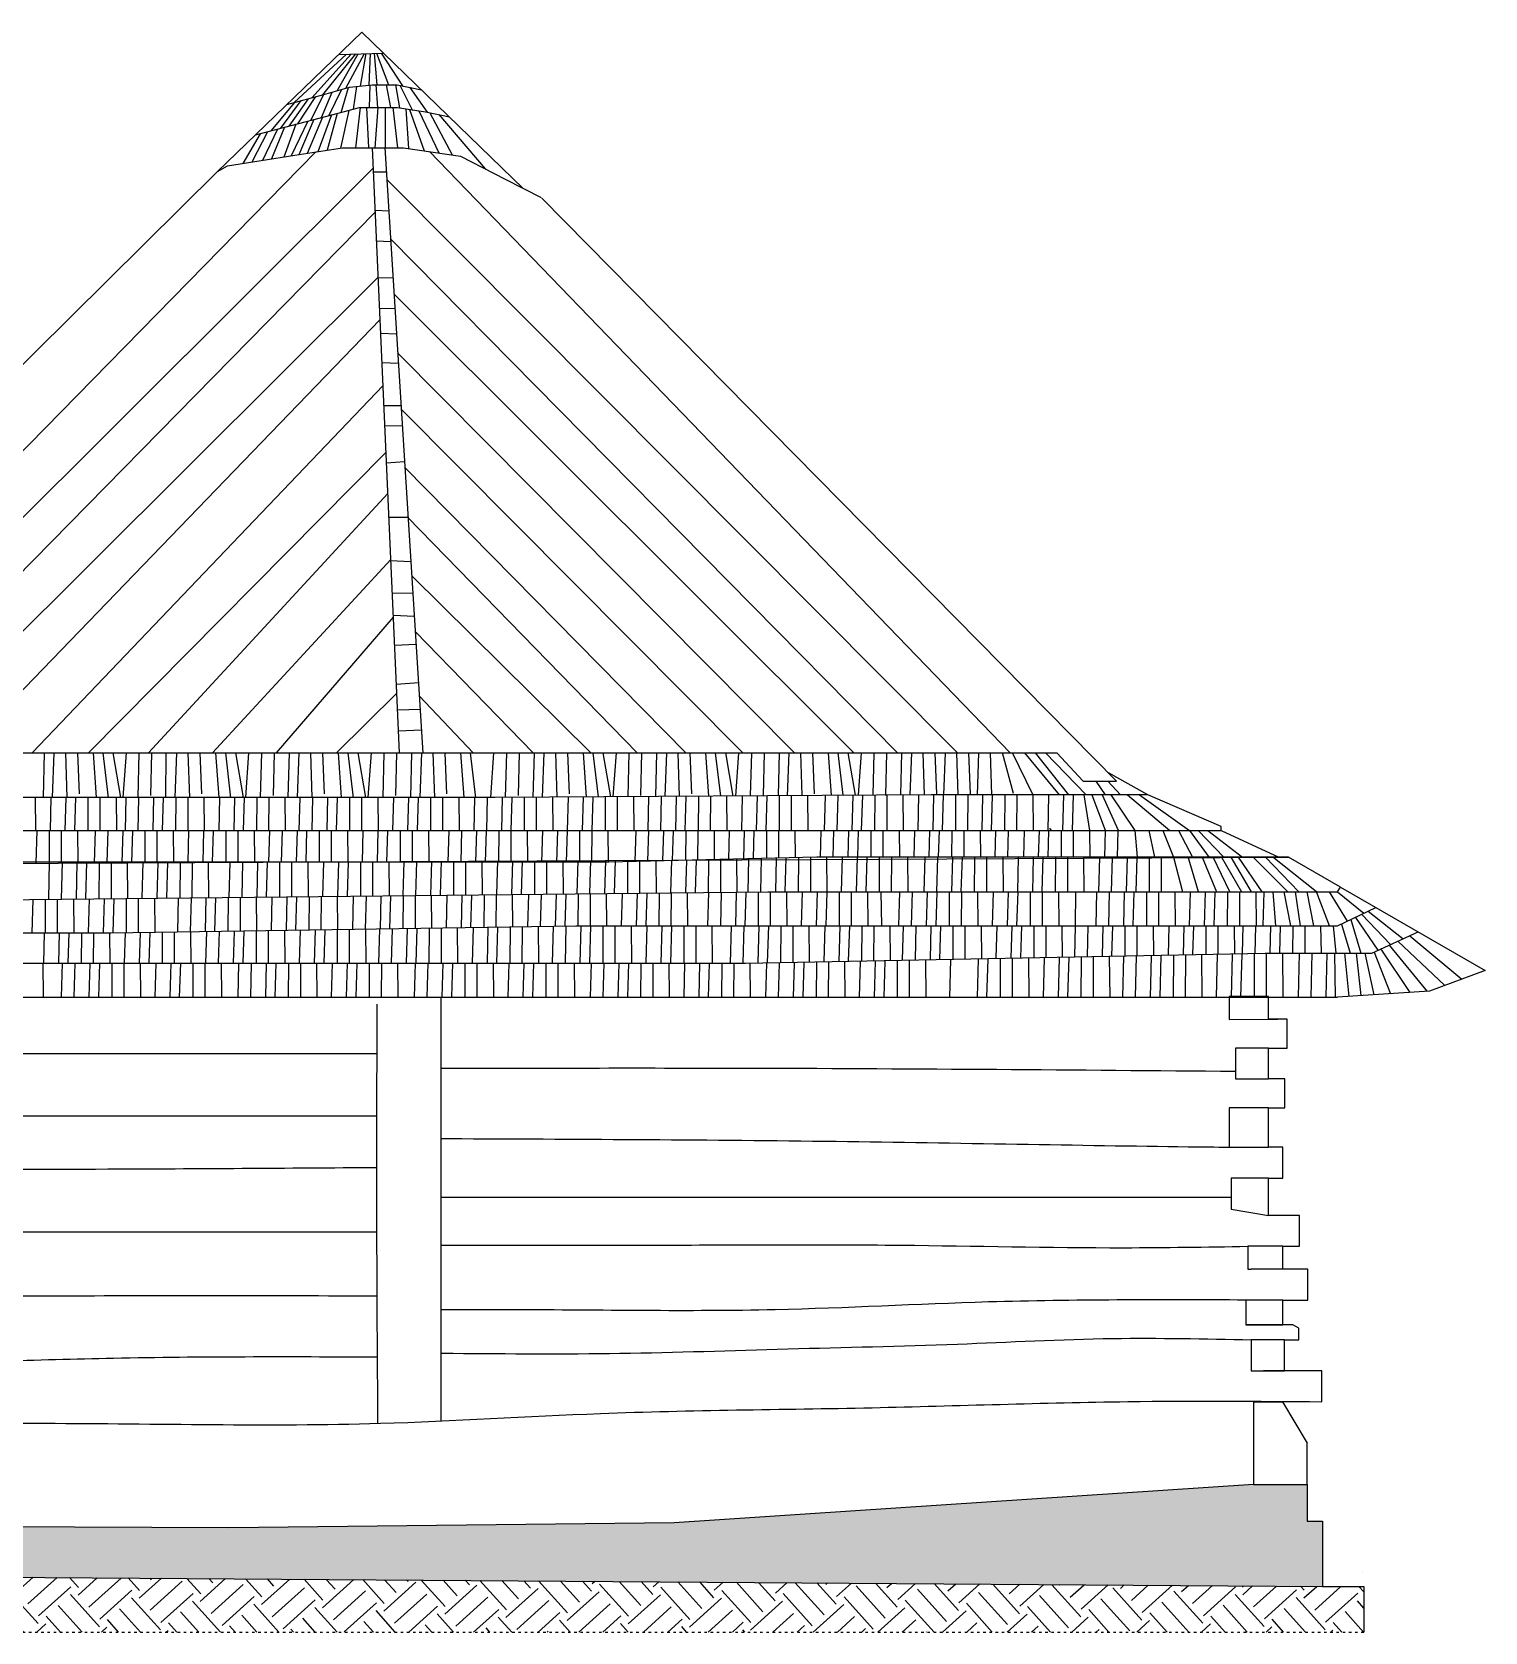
# Model space of a CAD drawing. Header units: millimetres. Extents: x -324080 to 120693, y -32448 to 53734.
# Drawn here: x 98089 to 105123, y 26236 to 33981 of the extents above; entities that cross this region are included whole.
import ezdxf

# ---------------------------------------------------------------- set-up
doc = ezdxf.new("R2010")
doc.units = ezdxf.units.MM
doc.linetypes.add('ACAD_ISO03W100', pattern=[30, 12, -18])

msp = doc.modelspace()

# ---------------------------------------------------------------- hatches: boundary and pattern name
at = {"transparency": 33554687}
h = msp.add_hatch(dxfattribs=at)
h.set_pattern_fill('GRAVEL', color=256, scale=15, angle=88)
h.paths.add_polyline_path([(104337.13, 26772.4), (104263.16, 26772.4), (104263.16, 26950.9), (104003.16, 26950.9), (101198.68, 26765.14), (99041.81, 26741.18), (97237.27, 26747.57), (95663.85, 26726.41), (95662.06, 26626.46), (95338.16, 26632.28), (95004.42, 26636.14), (95004.42, 26522.82), (104337.13, 26456.99)])
h = msp.add_hatch(dxfattribs=at)
h.set_pattern_fill('EARTH', color=256, scale=33, angle=42)
h.paths.add_polyline_path([(95004.42, 26522.82), (95004.42, 26636.14), (94804.42, 26636.14), (94804.42, 26236.14), (104537.13, 26236.14), (104537.13, 26456.99), (104337.13, 26456.99)])

# ---------------------------------------------------------------- linework, layer by layer
for p, q in [((99685.8, 33981.27), (98987.47, 33305.32)), ((100467.18, 33224.35), (99685.8, 33981.27)), ((99611.41, 33873.51), (99358.76, 33639.66)), ((99444.16, 33663.23), (99635.1, 33874.26)), ((99654.71, 33874.87), (99496.16, 33677.58)), ((99566.15, 33696.9), (99668.61, 33875.31)), ((99573.23, 33872.31), (99791.2, 33879.17)), ((99696.61, 33876.19), (99606.69, 33708.08)), ((99704.78, 33876.45), (99677.96, 33719.26)), ((99726.14, 33877.12), (99720.73, 33723.94)), ((99745.33, 33877.73), (99758.2, 33725.63)), ((99756.61, 33878.08), (99815.8, 33725.63)), ((99779.45, 33878.8), (99882.25, 33720.41)), ((99502.23, 33679.26), (99626.93, 33713.67)), ((99587.4, 33702.76), (99526.53, 33576.53)), ((99585.25, 33591.99), (99621.23, 33712.1)), ((99626.93, 33713.67), (99736.17, 33725.63)), ((99659.95, 33717.29), (99644.78, 33607.66)), ((99722.85, 33615.74), (99725.96, 33724.51)), ((99736.17, 33725.63), (99857, 33725.63)), ((99754.58, 33725.63), (99761.13, 33615.74)), ((99826.44, 33615.74), (99804.72, 33725.63)), ((99849.69, 33725.63), (99868.91, 33614.09)), ((99857, 33725.63), (99974.86, 33701.26)), ((99932.54, 33599.21), (99871.16, 33722.7)), ((99918.04, 33713.21), (100002.34, 33593.45)), ((99247.96, 33503.2), (99362.28, 33640.63)), ((99293.23, 33515.12), (99392.99, 33649.11)), ((99322.55, 33629.67), (99502.23, 33679.26)), ((99426.27, 33658.29), (99332.56, 33525.47)), ((99376.07, 33536.92), (99463.97, 33668.7)), ((99439.98, 33553.75), (99502.86, 33679.43)), ((99490.09, 33566.94), (99542.04, 33690.24)), ((99516.73, 33573.95), (99675.46, 33615.74)), ((99678.02, 33615.74), (99655.56, 33420.69)), ((99675.46, 33615.74), (99857.97, 33615.74)), ((99709.09, 33615.74), (99718.39, 33420.69)), ((99763.19, 33615.74), (99749.42, 33420.69)), ((99798.29, 33615.74), (99799.03, 33420.69)), ((99836.56, 33615.74), (99858.95, 33420.69)), ((99857.97, 33615.74), (99994.27, 33595.21)), ((99170.96, 33482.93), (99516.73, 33573.95)), ((99424.59, 33549.7), (99344.46, 33381.7)), ((99454.44, 33557.56), (99380.44, 33387.36)), ((99494.97, 33568.22), (99420.82, 33393.72)), ((99540.03, 33580.09), (99473.3, 33401.98)), ((99566.53, 33587.06), (99519.07, 33409.18)), ((99622.85, 33601.89), (99583.09, 33419.26)), ((99898.94, 33609.56), (99911.33, 33417.21)), ((99916.72, 33606.89), (99987.97, 33406.2)), ((99962.63, 33599.97), (100058.25, 33396.11)), ((99994.27, 33595.21), (100110.49, 33569.88)), ((100015.53, 33590.57), (100123.45, 33386.75)), ((100058.43, 33581.22), (100282.61, 33319.56)), ((99194.01, 33489), (99109.68, 33344.75)), ((99228.89, 33498.18), (99153.45, 33351.64)), ((99277.15, 33510.88), (99205.03, 33359.75)), ((99311.22, 33519.85), (99249.49, 33366.75)), ((99367.29, 33534.61), (99308.98, 33376.12)), ((96611.99, 30491.42), (99463.6, 33400.45)), ((99035.54, 33333.08), (99362.26, 33384.5)), ((99362.26, 33384.5), (99592.17, 33420.69)), ((99592.17, 33420.69), (99887.08, 33420.69)), ((99868.54, 30491.42), (99737.17, 33420.69)), ((99797.04, 33420.69), (99981.25, 30491.42)), ((99887.08, 33420.69), (100163.49, 33381.01)), ((102824.04, 30491.42), (100013.89, 33402.48)), ((96166.36, 30513.16), (98987.47, 33305.32)), ((99741.6, 33322), (96900.93, 30491.42)), ((98987.47, 33305.32), (99035.54, 33333.08)), ((99742.37, 33304.65), (99804.34, 33304.65)), ((100163.49, 33381.01), (100380.42, 33269.11)), ((102569.86, 30491.42), (99806.64, 33268.07)), ((100380.42, 33269.11), (100553.95, 33179.59)), ((103339.24, 30354.92), (100556.74, 33176.77)), ((97178.04, 30491.42), (99751.18, 33108.39)), ((99750.73, 33118.33), (99816.19, 33116.26)), ((99757.33, 32971.15), (99825.55, 32967.45)), ((99824.76, 32980.02), (102279.52, 30491.42)), ((99765.27, 32794.14), (97452.72, 30491.42)), ((99765.41, 32791.02), (99836.5, 32793.27)), ((99841.48, 32714.1), (102067.29, 30491.42)), ((99772.05, 32642.92), (99845.83, 32644.84)), ((97749.6, 30491.42), (99774.46, 32589.24)), ((99777.42, 32523.28), (99853.68, 32520.08)), ((99783.76, 32381.9), (99862.63, 32377.7)), ((99859.43, 32428.56), (101780.99, 30491.42)), ((98090.11, 30491.42), (99788.77, 32270.13)), ((99793.14, 32172.66), (99875.49, 32173.21)), ((99876.63, 32155.13), (101530.13, 30491.42)), ((99797.55, 32074.37), (99881.58, 32076.35)), ((99803.21, 31948.17), (98362.8, 30491.42)), ((99805.57, 31895.52), (99892.5, 31902.71)), ((99894.32, 31873.73), (101255.31, 30491.42)), ((98653.19, 30491.42), (99812.24, 31746.85)), ((99817.36, 31632.71), (99909.48, 31632.71)), ((99906.7, 31632.71), (101019.24, 30492.12)), ((99826.57, 31427.17), (98963.43, 30491.42)), ((99822.71, 31422.98), (99922.95, 31418.49)), ((99927.38, 31347.99), (100795.44, 30491.42)), ((99833.85, 31265.02), (99932.49, 31266.74)), ((99272.64, 30491.42), (99839.04, 31149.31)), ((99838.64, 31158.18), (99939.66, 31152.87)), ((99944.33, 31078.51), (100514.87, 30491.42)), ((99845.17, 31012.45), (99948.15, 31017.77)), ((99853.58, 30825.12), (99960.86, 30831.87)), ((99855.55, 30781.03), (99563.96, 30491.42)), ((99963.82, 30768.62), (100225.67, 30491.42)), ((99859.16, 30700.55), (99967.96, 30702.84)), ((99863.73, 30598.71), (99974.2, 30603.47)), ((96340.55, 30491.42), (103050.5, 30491.42)), ((98147.78, 30491.42), (98142.63, 30274.92)), ((98189.14, 30274.92), (98196.99, 30491.42)), ((98251.2, 30491.42), (98258.18, 30274.92)), ((98318.77, 30293.97), (98310.64, 30491.42)), ((98385.47, 30491.42), (98400.26, 30274.92)), ((98459.54, 30274.6), (98433.92, 30491.42)), ((98481.1, 30491.42), (98518.5, 30274.92)), ((98544.92, 30491.42), (98529.62, 30274.92)), ((98607.05, 30491.42), (98601.43, 30274.92)), ((98664.92, 30284.79), (98669.99, 30491.42)), ((98737.38, 30491.42), (98735.43, 30274.92)), ((98782.15, 30274.92), (98789.99, 30491.42)), ((98844.2, 30491.42), (98851.19, 30274.92)), ((98911.78, 30293.97), (98903.65, 30491.42)), ((98978.48, 30491.42), (98993.27, 30274.92)), ((99052.55, 30274.6), (99026.92, 30491.42)), ((99074.1, 30491.42), (99111.51, 30274.92)), ((99137.93, 30491.42), (99122.62, 30274.92)), ((99200.05, 30491.42), (99194.44, 30274.92)), ((99257.93, 30284.79), (99262.99, 30491.42)), ((99333.79, 30491.42), (99328.64, 30274.92)), ((99375.15, 30274.92), (99383, 30491.42)), ((99437.21, 30491.42), (99444.2, 30274.92)), ((99504.78, 30293.97), (99496.65, 30491.42)), ((99571.48, 30491.42), (99586.28, 30274.92)), ((99645.56, 30274.6), (99619.93, 30491.42)), ((99667.11, 30491.42), (99704.52, 30274.92)), ((99730.94, 30491.42), (99715.63, 30274.92)), ((99793.06, 30491.42), (99787.45, 30274.92)), ((99850.93, 30284.79), (99856, 30491.42)), ((99926.8, 30491.42), (99921.64, 30274.92)), ((99968.16, 30274.92), (99976.01, 30491.42)), ((100030.21, 30491.42), (100037.2, 30274.92)), ((100097.79, 30293.97), (100089.66, 30491.42)), ((100164.49, 30491.42), (100179.28, 30274.92)), ((100238.56, 30274.6), (100212.94, 30491.42)), ((100323.94, 30491.42), (100308.63, 30274.92)), ((100386.07, 30491.42), (100380.46, 30275.26)), ((100443.94, 30284.79), (100449, 30491.42)), ((100519.81, 30491.42), (100514.68, 30276.17)), ((100561.22, 30276.48), (100569.01, 30491.42)), ((100623.22, 30491.42), (100630.14, 30276.95)), ((100690.8, 30293.97), (100682.67, 30491.42)), ((100757.5, 30491.42), (100772.08, 30277.91)), ((100831.13, 30278.31), (100805.94, 30491.42)), ((100853.12, 30491.42), (100889.87, 30278.7)), ((100916.95, 30491.42), (100901.91, 30278.78)), ((100979.07, 30491.42), (100973.57, 30279.27)), ((101036.94, 30284.79), (101042.01, 30491.42)), ((101112.81, 30491.42), (101107.78, 30280.18)), ((101154.37, 30280.49), (101162.02, 30491.42)), ((101216.23, 30491.42), (101223.02, 30280.96)), ((101283.8, 30293.97), (101275.67, 30491.42)), ((101350.5, 30491.42), (101364.82, 30281.91)), ((101423.66, 30282.31), (101398.95, 30491.42)), ((101446.12, 30491.42), (101482.19, 30282.71)), ((101509.95, 30491.42), (101495.2, 30282.8)), ((101572.08, 30491.42), (101566.68, 30283.28)), ((101629.95, 30284.79), (101635.01, 30491.42)), ((101705.82, 30491.42), (101700.88, 30284.19)), ((101747.52, 30284.5), (101755.02, 30491.42)), ((101809.23, 30491.42), (101815.9, 30284.96)), ((101876.81, 30293.97), (101868.68, 30491.42)), ((101943.51, 30491.42), (101957.55, 30285.92)), ((102016.19, 30286.32), (101991.95, 30491.42)), ((102039.13, 30491.42), (102074.5, 30286.71)), ((102102.96, 30491.42), (102088.49, 30286.81)), ((102165.08, 30491.42), (102159.79, 30287.29)), ((102222.96, 30284.79), (102228.02, 30491.42)), ((102298.82, 30491.42), (102293.98, 30288.19)), ((102340.67, 30288.51), (102348.03, 30491.42)), ((102402.24, 30491.42), (102408.77, 30288.97)), ((102469.81, 30293.97), (102461.68, 30491.42)), ((102503.54, 30288.51), (102510.89, 30491.42)), ((102565.1, 30491.42), (102571.63, 30288.97)), ((102632.68, 30293.97), (102624.55, 30491.42)), ((102666.4, 30288.51), (102673.75, 30491.42)), ((102727.96, 30491.42), (102734.49, 30288.97)), ((102840.11, 30295.8), (102787.41, 30491.42)), ((102934.46, 30289.58), (102836.61, 30491.42)), ((103064.18, 30289.19), (102895.92, 30491.42)), ((102945.67, 30491.42), (103107.7, 30289.19)), ((103192.36, 30289.19), (102995.61, 30491.42)), ((103050.5, 30491.42), (103177.96, 30354.92)), ((103490.87, 30289.19), (103300.27, 30395.17)), ((98129.5, 30274.92), (95971.75, 30289.67)), ((102441.84, 30289.19), (100330.64, 30274.92)), ((101600.07, 30283.5), (101595.82, 30116.35)), ((101643.46, 30116.35), (101648.53, 30283.83)), ((101706.92, 30284.23), (101706.29, 30116.35)), ((101766.38, 30116.35), (101766.68, 30284.63)), ((101843.38, 30285.15), (101845.1, 30116.35)), ((101928.47, 30285.72), (101924.02, 30116.35)), ((101987.13, 30116.35), (101991.5, 30286.15)), ((102062.35, 30286.63), (102058.02, 30116.35)), ((102105.68, 30116.35), (102110.84, 30286.96)), ((102169.05, 30287.35), (102168.41, 30116.35)), ((102228.49, 30116.35), (102228.79, 30287.75)), ((102305.41, 30288.27), (102307.16, 30116.35)), ((102378.82, 30116.35), (102383.26, 30288.8)), ((103490.87, 30289.19), (102441.84, 30289.19)), ((102454.11, 30289.19), (102449.72, 30116.35)), ((102497.36, 30116.35), (102502.59, 30289.19)), ((102560.83, 30289.19), (102560.19, 30116.35)), ((102620.28, 30116.35), (102620.58, 30289.19)), ((102691.43, 30285.53), (102687.1, 30115.25)), ((102734.76, 30115.25), (102739.92, 30285.85)), ((102798.12, 30286.25), (102797.48, 30115.25)), ((102857.57, 30115.25), (102857.87, 30286.65)), ((102934.48, 30287.17), (102936.24, 30115.25)), ((103007.9, 30115.25), (103012.33, 30287.7)), ((103083.19, 30288.09), (103078.79, 30115.25)), ((103126.44, 30115.25), (103131.66, 30288.09)), ((103177.96, 30354.92), (103339.24, 30354.92)), ((103181.04, 30289.19), (103209.23, 30116.64)), ((103220.11, 30289.19), (103284.66, 30118.27)), ((103286.37, 30289.19), (103240.79, 30354.92)), ((103269.79, 30289.19), (103347.7, 30117.77)), ((103297.29, 30354.92), (103358.98, 30289.19)), ((103311.9, 30289.19), (103428.61, 30116.35)), ((103392.13, 30289.19), (103597.97, 30116.35)), ((103451.49, 30289.19), (103692.03, 30116.35)), ((103846.35, 30135.91), (103490.87, 30289.19)), ((98105.2, 30275.09), (98106.82, 30116.35)), ((98851.19, 30274.92), (98129.5, 30274.92)), ((98851.19, 30274.92), (98129.5, 30274.92)), ((98178.16, 30116.35), (98182.24, 30274.92)), ((98253.09, 30274.92), (98249.06, 30116.35)), ((98296.66, 30116.35), (98301.45, 30274.92)), ((98360.31, 30274.92), (98359.72, 30116.35)), ((98419.83, 30116.35), (98420.11, 30274.92)), ((98497.03, 30274.92), (98498.65, 30116.35)), ((98544.31, 30274.92), (98540.15, 30116.35)), ((98603.26, 30116.35), (98607.34, 30274.92)), ((98678.19, 30274.92), (98674.16, 30116.35)), ((98721.78, 30116.35), (98726.57, 30274.92)), ((98785.32, 30274.92), (98784.73, 30116.35)), ((98844.83, 30116.35), (98845.11, 30274.92)), ((100330.64, 30274.92), (98851.19, 30274.92)), ((98921.99, 30274.92), (98923.61, 30116.35)), ((98994.95, 30116.35), (98999.03, 30274.92)), ((99069.88, 30274.92), (99065.85, 30116.35)), ((99113.45, 30116.35), (99118.25, 30274.92)), ((99177.1, 30274.92), (99176.51, 30116.35)), ((99236.62, 30116.35), (99236.9, 30274.92)), ((99313.83, 30274.92), (99315.45, 30116.35)), ((99386.03, 30274.92), (99381.87, 30116.35)), ((99444.97, 30116.35), (99449.05, 30274.92)), ((99519.9, 30274.92), (99515.87, 30116.35)), ((99563.52, 30116.35), (99568.31, 30274.92)), ((99626.92, 30274.92), (99626.33, 30116.35)), ((99686.42, 30116.35), (99686.7, 30274.92)), ((99763.51, 30274.92), (99765.13, 30116.35)), ((99836.67, 30116.35), (99840.75, 30274.92)), ((99911.6, 30274.92), (99907.56, 30116.35)), ((99955.19, 30116.35), (99959.99, 30274.92)), ((100018.7, 30274.92), (100018.11, 30116.35)), ((100078.21, 30116.35), (100078.49, 30274.92)), ((100155.35, 30274.92), (100156.97, 30116.35)), ((100231.67, 30274.92), (100227.51, 30116.35)), ((100290.61, 30116.35), (100294.69, 30274.92)), ((100365.55, 30275.16), (100361.51, 30116.35)), ((100409.16, 30116.35), (100413.97, 30275.49)), ((100472.57, 30275.88), (100471.97, 30116.35)), ((100532.06, 30116.35), (100532.34, 30276.29)), ((100609.14, 30276.81), (100610.77, 30116.35)), ((100682.31, 30116.35), (100686.45, 30277.33)), ((100757.31, 30277.81), (100753.2, 30116.35)), ((100800.83, 30116.35), (100805.72, 30278.13)), ((100864.36, 30278.53), (100863.75, 30116.35)), ((100923.85, 30116.35), (100924.13, 30278.93)), ((101000.94, 30279.45), (101002.61, 30116.35)), ((101074.42, 30279.95), (101070.13, 30116.35)), ((101133.23, 30116.35), (101137.45, 30280.38)), ((101208.31, 30280.86), (101204.13, 30116.35)), ((101251.79, 30116.35), (101256.78, 30281.18)), ((101315.13, 30281.58), (101314.51, 30116.35)), ((101374.6, 30116.35), (101374.89, 30281.98)), ((101451.57, 30282.5), (101453.27, 30116.35)), ((101524.93, 30116.35), (101529.21, 30283.03)), ((103846.35, 30116.35), (103846.35, 30135.91)), ((96967.45, 30116.35), (99557.87, 30116.35)), ((98109.19, 29957.12), (98114.01, 30116.35)), ((98173.09, 30116.35), (98172.5, 29957.44)), ((98232.63, 29957.74), (98232.9, 30116.35)), ((98309.94, 30116.35), (98311.55, 29958.14)), ((98394.65, 30116.35), (98390.51, 29958.54)), ((98453.64, 29958.85), (98457.69, 30116.35)), ((98528.55, 30116.35), (98524.55, 29959.21)), ((98572.09, 29959.45), (98576.83, 30116.35)), ((98636.13, 30116.35), (98635.54, 29959.77)), ((98695.68, 29960.07), (98695.96, 30116.35)), ((98773.08, 30116.35), (98774.67, 29960.47)), ((98845.38, 29960.83), (98849.38, 30116.35)), ((98920.24, 30116.35), (98916.3, 29961.19)), ((98963.82, 29961.43), (98968.51, 30116.35)), ((99027.91, 30116.35), (99027.33, 29961.75)), ((99087.47, 29962.05), (99087.74, 30116.35)), ((99164.92, 30116.35), (99166.49, 29962.24)), ((99238.42, 30116.35), (99234.37, 29962.24)), ((99297.5, 29962.24), (99301.46, 30116.35)), ((99372.32, 30116.35), (99368.4, 29962.24)), ((99415.89, 29962.24), (99420.55, 30116.35)), ((99480.16, 30116.35), (99479.58, 29962.24)), ((99539.74, 29962.24), (99540.01, 30116.35)), ((99557.87, 30116.35), (103846.35, 30116.35)), ((99617.28, 30116.35), (99618.85, 29962.24)), ((99689.19, 29962.24), (99693.15, 30116.35)), ((99764.02, 30116.35), (99760.1, 29962.24)), ((99807.56, 29962.24), (99812.22, 30116.35)), ((99871.94, 30116.35), (99871.36, 29962.24)), ((99931.53, 29962.24), (99931.8, 30116.35)), ((100009.11, 30116.35), (100010.68, 29962.24)), ((100107.17, 30116.35), (100103.12, 29962.24)), ((100166.25, 29962.24), (100170.21, 30116.35)), ((100241.07, 30116.35), (100237.15, 29962.24)), ((100284.66, 29962.24), (100289.32, 30116.35)), ((100348.82, 30116.35), (100348.25, 29962.24)), ((100408.4, 29962.24), (100408.67, 30116.35)), ((100485.89, 30116.35), (100487.46, 29962.24)), ((100557.94, 29962.24), (100561.9, 30116.35)), ((100632.77, 30116.35), (100628.85, 29962.24)), ((100676.33, 29962.24), (100680.99, 30116.35)), ((100740.6, 30116.35), (100740.03, 29962.24)), ((100800.18, 29962.24), (100800.45, 30116.35)), ((100877.72, 30116.35), (100879.29, 29962.24)), ((101011.99, 30116.35), (101008.03, 29965.44)), ((101071.2, 29967.04), (101075.04, 30116.35)), ((101145.9, 30116.35), (101142.15, 29968.83)), ((101189.68, 29970.03), (101194.11, 30116.35)), ((101253.82, 30116.35), (101253.28, 29971.63)), ((101313.43, 29973.15), (101313.68, 30116.35)), ((101390.99, 30116.35), (101392.45, 29973.67)), ((101463.07, 29974.03), (101466.73, 30116.35)), ((101537.59, 30116.35), (101534.09, 29978.72)), ((101581.65, 29979.92), (101585.78, 30116.35)), ((101645.6, 30116.35), (101645.1, 29981.52)), ((101705.23, 29983.04), (101705.47, 30116.35)), ((101782.83, 30116.35), (101784.17, 29985.03)), ((101908.42, 30116.35), (101905.04, 29987.69)), ((101968.15, 29987.69), (101971.46, 30116.35)), ((102042.32, 30116.35), (102039.05, 29987.69)), ((102086.68, 29987.69), (102090.57, 30116.35)), ((102150.07, 30116.35), (102149.59, 29987.69)), ((102209.69, 29987.69), (102209.92, 30116.35)), ((102287.14, 30116.35), (102288.45, 29987.69)), ((102359.85, 29987.69), (102363.16, 30116.35)), ((102434.02, 30116.35), (102430.74, 29987.69)), ((102478.35, 29987.69), (102482.24, 30116.35)), ((102541.85, 30116.35), (102541.37, 29987.69)), ((102601.48, 29987.69), (102601.71, 30116.35)), ((102678.97, 30116.35), (102680.29, 29987.69)), ((102754.35, 30116.35), (102750.97, 29987.69)), ((102814.09, 29987.69), (102817.4, 30116.35)), ((102890.11, 29987.69), (102893.42, 30116.35)), ((102964.28, 30116.35), (102961.01, 29987.69)), ((103008.61, 29987.69), (103012.51, 30116.35)), ((103014.94, 30127.86), (103023.37, 30116.35)), ((103072.12, 30116.35), (103071.64, 29987.69)), ((103131.74, 29987.69), (103131.97, 30116.35)), ((103209.23, 30116.35), (103210.55, 29987.69)), ((103284.61, 30116.35), (103281.24, 29987.69)), ((103344.35, 29987.69), (103347.66, 30116.35)), ((103428.61, 30116.35), (103439.12, 29987.69)), ((103495.69, 30116.35), (103522.89, 29987.69)), ((103563.67, 30116.35), (103615.01, 29987.69)), ((103639.59, 30116.35), (103706.63, 29987.69)), ((103692.03, 30116.35), (103787.96, 29985.58)), ((103734.86, 30116.35), (103859.77, 29987.69)), ((103781.37, 30116.35), (103949.66, 29987.69)), ((103846.35, 30116.35), (104124.95, 29987.69)), ((101364.08, 29974.42), (101363.49, 29816.29)), ((101423.57, 29816.92), (101423.85, 29975.93)), ((101500.57, 29977.87), (101502.2, 29817.74)), ((101558.23, 29979.32), (101554, 29818.28)), ((101617.14, 29818.94), (101621.3, 29980.92)), ((101692.2, 29982.71), (101688.05, 29819.3)), ((101735.62, 29819.3), (101740.6, 29983.93)), ((101799.44, 29985.41), (101798.82, 29819.3)), ((101858.94, 29819.3), (101859.23, 29986.92)), ((101936.1, 29987.69), (101937.82, 29819.3)), ((102008.84, 29819.3), (102013.17, 29987.69)), ((102084.02, 29987.69), (102079.74, 29819.3)), ((102127.3, 29819.3), (102132.39, 29987.69)), ((102191.23, 29987.69), (102190.6, 29819.3)), ((102250.72, 29819.3), (102251.02, 29987.69)), ((102327.94, 29987.69), (102329.66, 29819.3)), ((102410.97, 29987.69), (102406.55, 29819.3)), ((102469.66, 29819.3), (102473.99, 29987.69)), ((102544.84, 29987.69), (102540.56, 29819.3)), ((102588.17, 29819.3), (102593.26, 29987.69)), ((102651.81, 29987.69), (102651.18, 29819.3)), ((102711.29, 29819.3), (102711.58, 29987.69)), ((102788.37, 29987.69), (102790.09, 29819.3)), ((102861.35, 29819.3), (102865.68, 29987.69)), ((102936.54, 29987.69), (102932.25, 29819.3)), ((102979.84, 29819.3), (102984.94, 29987.69)), ((103043.59, 29987.69), (103042.96, 29819.3)), ((103103.08, 29819.3), (103103.37, 29987.69)), ((103180.21, 29987.69), (103181.93, 29819.3)), ((103256.79, 29987.69), (103252.36, 29819.3)), ((103315.47, 29819.3), (103319.8, 29987.69)), ((103390.65, 29987.69), (103386.37, 29819.3)), ((103434.03, 29819.3), (103439.12, 29987.69)), ((103497.4, 29987.69), (103496.77, 29819.3)), ((103556.85, 29819.3), (103557.15, 29987.69)), ((103615.01, 29987.69), (103659.29, 29819.3)), ((103736.05, 29819.3), (103686.22, 29988.34)), ((103753.92, 29987.69), (103824.32, 29819.3)), ((103888.08, 29819.3), (103806.63, 29987.69)), ((103847.3, 29987.69), (103944.2, 29819.3)), ((103992.8, 29819.3), (103893.92, 29987.69)), ((103928.92, 29987.69), (104043.45, 29819.3)), ((103991.54, 29987.69), (103991.55, 29986.78)), ((104000.23, 29987.69), (104169.21, 29819.3)), ((104060.89, 29987.69), (104221.77, 29819.3)), ((104062.5, 29987.14), (104062.51, 29987.69)), ((104307.88, 29819.3), (104095.96, 29987.69)), ((104133.41, 29987.69), (104133.41, 29987.49)), ((104423.19, 29842.44), (104171.62, 29987.69)), ((98173.27, 29962.24), (98168.56, 29782.96)), ((98231.7, 29783.62), (98236.29, 29962.24)), ((98307.14, 29962.24), (98302.62, 29784.36)), ((98350.2, 29784.86), (98355.57, 29962.24)), ((98414.07, 29962.24), (98413.41, 29785.52)), ((98473.53, 29786.14), (98473.84, 29962.24)), ((98550.61, 29962.24), (98552.4, 29786.97)), ((98623.49, 29787.71), (98627.98, 29962.24)), ((98698.83, 29962.24), (98694.41, 29788.45)), ((98742, 29788.94), (98747.24, 29962.24)), ((98805.85, 29962.24), (98805.21, 29789.6)), ((98865.33, 29790.23), (98865.63, 29962.24)), ((98942.44, 29962.24), (98944.19, 29791.05)), ((99047.44, 29962.24), (99042.97, 29792.08)), ((99106.1, 29792.74), (99110.46, 29962.24)), ((99181.31, 29962.52), (99177.01, 29793.48)), ((99224.69, 29793.98), (99229.79, 29962.77)), ((99288.02, 29963.06), (99287.39, 29794.63)), ((99347.47, 29795.26), (99347.76, 29963.36)), ((99424.39, 29963.75), (99426.11, 29796.08)), ((99497.89, 29796.83), (99502.2, 29964.14)), ((99573.05, 29964.5), (99568.81, 29797.57)), ((99616.49, 29798.07), (99621.53, 29964.74)), ((99679.8, 29965.04), (99679.18, 29798.72)), ((99739.26, 29799.35), (99739.56, 29965.34)), ((99816.21, 29965.72), (99817.9, 29800.17)), ((99889.16, 29966.09), (99884.82, 29800.87)), ((99947.95, 29801.52), (99952.19, 29966.41)), ((100023.05, 29966.77), (100018.87, 29802.26)), ((100066.49, 29802.76), (100071.46, 29967.01)), ((100130.11, 29967.31), (100129.5, 29803.42)), ((100189.6, 29804.04), (100189.89, 29967.61)), ((100266.71, 29968), (100268.38, 29804.87)), ((100339.75, 29805.61), (100343.94, 29968.39)), ((100414.8, 29968.74), (100410.67, 29806.35)), ((100458.29, 29806.85), (100463.2, 29968.99)), ((100521.9, 29969.28), (100521.29, 29807.5)), ((100581.4, 29808.13), (100581.68, 29969.58)), ((100658.53, 29969.97), (100660.17, 29808.95)), ((100731.51, 29970.34), (100727.29, 29809.65)), ((100790.42, 29810.31), (100794.54, 29970.66)), ((100865.4, 29971.02), (100861.33, 29811.05)), ((100909.01, 29811.55), (100913.85, 29971.26)), ((100972.29, 29971.55), (100971.7, 29812.2)), ((101031.78, 29812.83), (101032.06, 29971.86)), ((101108.79, 29972.24), (101110.41, 29813.65)), ((101182.22, 29814.4), (101186.29, 29972.63)), ((101257.14, 29972.99), (101253.13, 29815.14)), ((101300.81, 29815.64), (101305.58, 29973.23)), ((97822.58, 29779.35), (101652.22, 29819.3)), ((101605.4, 29818.81), (101604.78, 29653.82)), ((101652.22, 29819.3), (104409.83, 29819.3)), ((101664.88, 29653.82), (101665.17, 29819.3)), ((101741.95, 29819.3), (101743.64, 29653.82)), ((101815.03, 29653.82), (101819.29, 29819.3)), ((101890.14, 29819.3), (101885.93, 29653.82)), ((101933.54, 29653.82), (101938.54, 29819.3)), ((101997.18, 29819.3), (101996.56, 29653.82)), ((102056.67, 29653.82), (102056.96, 29819.3)), ((102133.79, 29819.3), (102135.48, 29653.82)), ((102198.79, 29819.3), (102201.45, 29653.82)), ((102288.84, 29819.3), (102284.5, 29653.82)), ((102347.62, 29653.82), (102351.87, 29819.3)), ((102422.73, 29819.3), (102418.52, 29653.82)), ((102466.05, 29653.82), (102471.06, 29819.3)), ((102530.1, 29819.3), (102529.49, 29653.82)), ((102589.62, 29653.82), (102589.91, 29819.3)), ((102666.93, 29819.3), (102668.61, 29653.82)), ((102739.31, 29653.82), (102743.56, 29819.3)), ((102814.42, 29819.3), (102810.21, 29653.82)), ((102857.73, 29653.82), (102862.73, 29819.3)), ((102921.88, 29819.3), (102921.27, 29653.82)), ((102981.41, 29653.82), (102981.7, 29819.3)), ((103058.76, 29819.3), (103060.45, 29653.82)), ((103140.61, 29819.3), (103139.9, 29653.82)), ((103242.97, 29819.3), (103238.63, 29653.82)), ((103301.76, 29653.82), (103306.02, 29819.3)), ((103376.88, 29819.3), (103372.67, 29653.82)), ((103420.11, 29653.82), (103425.11, 29819.3)), ((103484.66, 29819.3), (103484.05, 29653.82)), ((103544.22, 29653.82), (103544.51, 29819.3)), ((103621.75, 29819.3), (103623.44, 29653.82)), ((103693.45, 29653.82), (103697.71, 29819.3)), ((103768.57, 29819.3), (103764.36, 29653.82)), ((103811.78, 29653.82), (103816.79, 29819.3)), ((103876.44, 29819.3), (103875.83, 29653.82)), ((103936.01, 29653.82), (103936.3, 29819.3)), ((104013.59, 29819.3), (104015.27, 29653.82)), ((104052.53, 29819.3), (104048.18, 29653.82)), ((104111.31, 29653.82), (104097.16, 29819.3)), ((104149.95, 29818.99), (104182.21, 29653.82)), ((104229.72, 29653.82), (104206.17, 29819.3)), ((104260.08, 29819.3), (104293.32, 29653.82)), ((104370.46, 29653.82), (104307.88, 29819.3)), ((104369.6, 29819.3), (104456.65, 29676.34)), ((104409.59, 29818.99), (104537.04, 29715.01)), ((104409.83, 29819.3), (104423.19, 29842.44)), ((104423.19, 29842.44), (105123.35, 29438.21)), ((98090.15, 29620.44), (98095.05, 29782.2)), ((98153.56, 29782.81), (98152.95, 29620.44)), ((98213.04, 29620.44), (98213.33, 29783.43)), ((98290.08, 29784.23), (98291.75, 29620.44)), ((98363.3, 29620.44), (98367.53, 29785.04)), ((98438.4, 29785.78), (98434.2, 29620.44)), ((98481.83, 29620.61), (98486.84, 29786.28)), ((98545.35, 29786.89), (98544.74, 29621.55)), ((98604.83, 29622.44), (98605.12, 29787.52)), ((98681.87, 29788.32), (98683.55, 29623.6)), ((98797.7, 29789.53), (98793.38, 29625.23)), ((98856.52, 29626.17), (98860.74, 29790.18)), ((98931.61, 29790.92), (98927.44, 29627.22)), ((98975.09, 29627.92), (98980.03, 29791.43)), ((99038.64, 29792.04), (99038.03, 29628.86)), ((99098.13, 29629.75), (99098.41, 29792.66)), ((99175.2, 29793.46), (99176.86, 29630.91)), ((99248.36, 29631.97), (99252.54, 29794.27)), ((99323.41, 29795.01), (99319.29, 29633.03)), ((99366.94, 29633.73), (99371.83, 29795.52)), ((99430.43, 29796.13), (99429.83, 29634.66)), ((99489.92, 29635.55), (99490.21, 29796.75)), ((99566.99, 29797.55), (99568.64, 29636.72)), ((99644.92, 29798.36), (99640.7, 29637.79)), ((99703.84, 29638.73), (99707.96, 29799.02)), ((99778.83, 29799.76), (99774.76, 29639.78)), ((99822.43, 29640.48), (99827.26, 29800.27)), ((99885.8, 29800.88), (99885.21, 29641.41)), ((99945.29, 29642.3), (99945.57, 29801.5)), ((100022.33, 29802.3), (100023.95, 29643.47)), ((100095.68, 29644.53), (100099.76, 29803.11)), ((100170.63, 29803.85), (100166.6, 29645.58)), ((100214.28, 29646.29), (100219.06, 29804.35)), ((100277.6, 29804.96), (100277.01, 29647.22)), ((100337.09, 29648.11), (100337.37, 29805.59)), ((100414.12, 29806.39), (100415.73, 29649.28)), ((100492.64, 29807.21), (100488.52, 29650.36)), ((100551.64, 29651.29), (100555.67, 29807.86)), ((100626.53, 29808.6), (100622.56, 29652.34)), ((100670.35, 29653.05), (100675.07, 29809.11)), ((100733.04, 29809.71), (100732.46, 29653.82)), ((100792.49, 29653.82), (100792.77, 29810.34)), ((100869.27, 29811.14), (100870.87, 29653.82)), ((100943.4, 29653.82), (100947.47, 29811.95)), ((101018.33, 29812.69), (101014.29, 29653.82)), ((101062.05, 29653.82), (101066.87, 29813.2)), ((101124.83, 29813.8), (101124.23, 29653.82)), ((101184.28, 29653.82), (101184.56, 29814.42)), ((101261.06, 29815.22), (101262.71, 29653.82)), ((101364.5, 29816.3), (101360.23, 29653.82)), ((101423.34, 29653.82), (101427.54, 29816.96)), ((101498.41, 29817.7), (101494.24, 29653.82)), ((101541.86, 29653.82), (101546.84, 29818.2)), ((104409.83, 29653.82), (104595.34, 29743.05)), ((104474.43, 29684.89), (104522.53, 29522.2)), ((104496.23, 29695.38), (104605.22, 29536.13)), ((104526.74, 29710.05), (104666.57, 29564.29)), ((104557.91, 29725.05), (104726.75, 29591.91)), ((96786.15, 29620.44), (98470.41, 29620.44)), ((98146.04, 29473.96), (98149.81, 29620.44)), ((98220.66, 29620.44), (98216.94, 29473.96)), ((98264.51, 29473.96), (98268.94, 29620.44)), ((98328.26, 29620.44), (98327.71, 29473.96)), ((98387.83, 29473.96), (98388.09, 29620.44)), ((98465.23, 29620.44), (98466.72, 29473.96)), ((98470.41, 29620.44), (100722.08, 29653.82)), ((98537.73, 29473.96), (98541.52, 29621.5)), ((98612.41, 29622.55), (98608.63, 29473.96)), ((98656.19, 29473.96), (98660.7, 29623.26)), ((98720.06, 29624.14), (98719.49, 29473.96)), ((98779.62, 29473.96), (98779.89, 29625.03)), ((98857, 29626.17), (98858.56, 29473.96)), ((98933.75, 29627.31), (98929.73, 29473.96)), ((98992.84, 29473.96), (98996.81, 29628.25)), ((99067.69, 29629.3), (99063.73, 29473.96)), ((99111.36, 29473.96), (99116.08, 29630.01)), ((99174.86, 29630.89), (99174.28, 29473.96)), ((99234.38, 29473.96), (99234.65, 29631.77)), ((99311.51, 29632.91), (99313.14, 29473.96)), ((99384.53, 29473.96), (99388.65, 29634.05)), ((99459.53, 29635.1), (99455.43, 29473.96)), ((99503.03, 29473.96), (99507.93, 29635.82)), ((99566.67, 29636.69), (99566.06, 29473.96)), ((99626.16, 29473.96), (99626.45, 29637.58)), ((99703.29, 29638.72), (99704.97, 29473.96)), ((99771.03, 29639.72), (99766.68, 29473.96)), ((99829.79, 29473.96), (99834.08, 29640.66)), ((99904.95, 29641.71), (99900.69, 29473.96)), ((99948.33, 29473.96), (99953.42, 29642.42)), ((100011.81, 29643.29), (100011.18, 29473.96)), ((100071.27, 29473.96), (100071.57, 29644.18)), ((100148.25, 29645.31), (100150, 29473.96)), ((100221.48, 29473.96), (100225.92, 29646.46)), ((100296.79, 29647.51), (100292.38, 29473.96)), ((100340, 29473.96), (100345.27, 29648.23)), ((100403.61, 29649.1), (100402.96, 29473.96)), ((100463.06, 29473.96), (100463.37, 29649.98)), ((100540.03, 29651.12), (100541.83, 29473.96)), ((100612.88, 29652.2), (100608.2, 29473.96)), ((100671.3, 29473.96), (100675.91, 29653.13)), ((100722.08, 29653.82), (104409.83, 29653.82)), ((100746.77, 29653.82), (100742.19, 29473.96)), ((100789.9, 29473.96), (100795.34, 29653.82)), ((100853.06, 29653.82), (100852.39, 29473.96)), ((100912.46, 29473.96), (100912.77, 29653.82)), ((100989.19, 29653.82), (100991.03, 29473.96)), ((101062.99, 29473.96), (101067.62, 29653.82)), ((101138.46, 29653.82), (101133.89, 29473.96)), ((101181.57, 29473.96), (101187.01, 29653.82)), ((101244.84, 29653.82), (101244.17, 29473.96)), ((101304.25, 29473.96), (101304.56, 29653.82)), ((101381.03, 29653.82), (101382.86, 29473.96)), ((101473.74, 29653.82), (101469.02, 29473.96)), ((101532.13, 29473.96), (101536.76, 29653.82)), ((101607.6, 29653.82), (101603.06, 29475.09)), ((101650.72, 29476), (101656.1, 29653.82)), ((101714.25, 29653.82), (101713.59, 29477.21)), ((101773.68, 29478.36), (101773.99, 29653.82)), ((101850.6, 29653.82), (101852.37, 29479.87)), ((101924.01, 29481.25), (101928.45, 29653.82)), ((101999.3, 29653.82), (101994.94, 29482.61)), ((102042.62, 29483.52), (102047.77, 29653.82)), ((102106.03, 29653.82), (102105.4, 29484.73)), ((102165.48, 29485.88), (102165.78, 29653.82)), ((102242.43, 29653.82), (102244.13, 29487.39)), ((102306.94, 29653.82), (102302.6, 29488.51)), ((102365.74, 29489.72), (102369.96, 29653.82)), ((102440.8, 29653.82), (102436.66, 29491.08)), ((102484.41, 29492), (102489.31, 29653.82)), ((102547.39, 29653.82), (102546.79, 29493.19)), ((102606.84, 29494.34), (102607.12, 29653.82)), ((102683.7, 29653.82), (102685.31, 29495.85)), ((102757.62, 29497.24), (102761.65, 29653.82)), ((102832.49, 29653.82), (102828.55, 29498.6)), ((102876.31, 29499.51), (102880.98, 29653.82)), ((102939.17, 29653.82), (102938.59, 29500.71)), ((102998.64, 29501.86), (102998.91, 29653.82)), ((103075.54, 29653.82), (103077.07, 29503.36)), ((103139.51, 29653.82), (103135.59, 29504.49)), ((103198.73, 29505.7), (103202.54, 29653.82)), ((103273.39, 29653.82), (103269.65, 29507.06)), ((103317.38, 29507.97), (103321.79, 29653.82)), ((103380.44, 29653.82), (103379.9, 29509.17)), ((103439.96, 29510.33), (103440.21, 29653.82)), ((103517.05, 29653.82), (103518.5, 29511.83)), ((103590.61, 29513.21), (103594.23, 29653.82)), ((103665.08, 29653.82), (103661.54, 29514.58)), ((103709.28, 29515.49), (103713.46, 29653.82)), ((103772.22, 29653.82), (103771.7, 29516.69)), ((103831.76, 29517.84), (103832, 29653.82)), ((103908.88, 29653.82), (103910.26, 29519.35)), ((103951.27, 29653.82), (103947.76, 29520.07)), ((104010.89, 29521.28), (104014.3, 29653.82)), ((104085.16, 29653.82), (104081.81, 29522.2)), ((104129.52, 29522.2), (104133.5, 29653.82)), ((104192.45, 29653.82), (104191.96, 29522.2)), ((104252.02, 29522.2), (104252.25, 29653.82)), ((104326.19, 29653.82), (104330.56, 29522.2)), ((104402.61, 29522.2), (104389.9, 29653.82)), ((104428.56, 29662.83), (104470.91, 29522.2)), ((104574.86, 29522.2), (104799.39, 29625.24)), ((104759.15, 29606.78), (105010.5, 29396.14)), ((101544.11, 29473.96), (104059.09, 29522.2)), ((103550.11, 29309.4), (103556.16, 29509.39)), ((103614.6, 29510.51), (103613.85, 29309.4)), ((103674.01, 29309.4), (103674.36, 29511.66)), ((103751.06, 29513.13), (103753.14, 29309.4)), ((103823.42, 29309.4), (103828.69, 29514.62)), ((103899.58, 29515.98), (103894.32, 29309.4)), ((103941.78, 29309.4), (103948.06, 29516.91)), ((104006.41, 29518.03), (104005.63, 29309.4)), ((104059.09, 29522.2), (104409.83, 29522.2)), ((104065.8, 29309.4), (104066.17, 29519.17)), ((104142.82, 29520.64), (104144.98, 29309.4)), ((104223.97, 29522.2), (104218.38, 29309.4)), ((104281.51, 29309.4), (104286.99, 29522.2)), ((104357.83, 29522.2), (104352.42, 29309.4)), ((104399.85, 29309.4), (104396, 29522.2)), ((104409.83, 29522.2), (104574.86, 29522.2)), ((104443.15, 29522.2), (104463.5, 29312.86)), ((104523.21, 29316.71), (104500.83, 29522.2)), ((104542.25, 29522.2), (104584.67, 29320.67)), ((104586.02, 29527.32), (104666.06, 29325.92)), ((104618.42, 29542.19), (104759.18, 29331.92)), ((104659.97, 29561.26), (104843.66, 29337.36)), ((104700.87, 29580.03), (104928.8, 29365.68)), ((97902.43, 29473.96), (100136.74, 29473.96)), ((98141.29, 29473.96), (98142.98, 29309.01)), ((98235.22, 29473.96), (98230.9, 29309.4)), ((98294.01, 29309.4), (98298.25, 29473.96)), ((98369.1, 29473.96), (98364.91, 29309.4)), ((98412.52, 29309.4), (98417.49, 29473.96)), ((98476.17, 29473.96), (98475.56, 29309.4)), ((98535.66, 29309.4), (98535.95, 29473.96)), ((98612.8, 29473.96), (98614.48, 29309.4)), ((98685.71, 29309.4), (98689.94, 29473.96)), ((98760.79, 29473.96), (98756.61, 29309.4)), ((98804.19, 29309.4), (98809.17, 29473.96)), ((98867.95, 29473.96), (98867.34, 29309.4)), ((98927.45, 29309.4), (98927.74, 29473.96)), ((99004.64, 29473.96), (99006.32, 29309.4)), ((99089.55, 29473.96), (99085.23, 29309.4)), ((99148.34, 29309.4), (99152.58, 29473.96)), ((99223.43, 29473.96), (99219.24, 29309.4)), ((99266.83, 29309.4), (99271.8, 29473.96)), ((99330.6, 29473.96), (99329.98, 29309.4)), ((99390.1, 29309.4), (99390.39, 29473.96)), ((99467.29, 29473.96), (99468.97, 29309.4)), ((99540.03, 29309.4), (99544.27, 29473.96)), ((99615.12, 29473.96), (99610.94, 29309.4)), ((99658.5, 29309.4), (99663.48, 29473.96)), ((99722.38, 29473.96), (99721.76, 29309.4)), ((99781.89, 29309.4), (99782.18, 29473.96)), ((99859.12, 29473.96), (99860.8, 29309.4)), ((99944.22, 29473.96), (99939.9, 29309.4)), ((100003.01, 29309.4), (100007.25, 29473.96)), ((100078.1, 29473.96), (100073.91, 29309.4)), ((100121.54, 29309.4), (100126.51, 29473.96)), ((100136.74, 29473.96), (101544.11, 29473.96)), ((100185.07, 29473.96), (100184.46, 29309.4)), ((100244.56, 29309.4), (100244.85, 29473.96)), ((100321.64, 29473.96), (100323.32, 29309.4)), ((100394.7, 29309.4), (100398.94, 29473.96)), ((100469.79, 29473.96), (100465.6, 29309.4)), ((100513.21, 29309.4), (100518.19, 29473.96)), ((100576.85, 29473.96), (100576.24, 29309.4)), ((100636.34, 29309.4), (100636.63, 29473.96)), ((100713.47, 29473.96), (100715.15, 29309.4)), ((100795.83, 29473.96), (100791.51, 29309.4)), ((100854.62, 29309.4), (100858.85, 29473.96)), ((100929.7, 29473.96), (100925.51, 29309.4)), ((100973.18, 29309.4), (100978.16, 29473.96)), ((101036.49, 29473.96), (101035.87, 29309.4)), ((101095.95, 29309.4), (101096.24, 29473.96)), ((101172.93, 29473.96), (101174.61, 29309.4)), ((101246.31, 29309.4), (101250.54, 29473.96)), ((101321.39, 29473.96), (101317.21, 29309.4)), ((101364.86, 29309.4), (101369.83, 29473.96)), ((101428.26, 29473.96), (101427.65, 29309.4)), ((101487.74, 29309.4), (101488.03, 29473.96)), ((101564.76, 29473.96), (101566.44, 29309.4)), ((101645.15, 29473.96), (101640.83, 29309.4)), ((101703.95, 29309.4), (101708.18, 29473.96)), ((101779.07, 29475.3), (101774.85, 29309.4)), ((101822.39, 29309.4), (101827.44, 29476.23)), ((101886.41, 29477.36), (101885.79, 29309.4)), ((101945.92, 29309.4), (101946.22, 29478.51)), ((102023.15, 29479.98), (102024.89, 29309.4)), ((102095.64, 29309.4), (102100.07, 29481.46)), ((102170.96, 29482.82), (102166.55, 29309.4)), ((102214.07, 29309.4), (102219.34, 29483.75)), ((102278.22, 29484.88), (102277.57, 29309.4)), ((102337.71, 29309.4), (102338.02, 29486.02)), ((102414.91, 29487.5), (102416.73, 29309.4)), ((102535.43, 29489.81), (102530.69, 29309.4)), ((102669.37, 29492.38), (102664.71, 29309.4)), ((102712.25, 29309.4), (102717.82, 29493.31)), ((102776.34, 29494.43), (102775.65, 29309.4)), ((102835.78, 29309.4), (102836.11, 29495.58)), ((102912.84, 29497.05), (102914.75, 29309.4)), ((102985.5, 29309.4), (102990.37, 29498.54)), ((103061.25, 29499.9), (103056.41, 29309.4)), ((103103.93, 29309.4), (103109.72, 29500.83)), ((103168.14, 29501.95), (103167.43, 29309.4)), ((103227.57, 29309.4), (103227.91, 29503.09)), ((103304.6, 29504.56), (103306.59, 29309.4)), ((103373.76, 29505.89), (103368.6, 29309.4)), ((103431.72, 29309.4), (103436.81, 29507.1)), ((103507.69, 29508.46), (103502.63, 29309.4)), ((105123.35, 29438.21), (104854.77, 29338.08)), ((97999.22, 29309.4), (99322.41, 29309.4)), ((99322.41, 29309.4), (100975.53, 29309.4)), ((100975.53, 29309.4), (102792.68, 29309.4)), ((102792.68, 29309.4), (104409.83, 29309.4)), ((104074.9, 29313.1), (103884.9, 29311.63)), ((103884.9, 29311.63), (103884.9, 29201.63)), ((104074.9, 29203.1), (104074.9, 29313.1)), ((104854.77, 29338.08), (104409.83, 29309.4)), ((103884.9, 29201.63), (104119.9, 29203.1)), ((104164.9, 29203.1), (104074.9, 29203.1)), ((104164.9, 29063.1), (104164.9, 29203.1)), ((104074.9, 29063.1), (103914.9, 29063.1)), ((103914.9, 29063.1), (103914.9, 28913.1)), ((104074.9, 28913.1), (104074.9, 29063.1)), ((104074.9, 29063.1), (104164.9, 29063.1)), ((99759.74, 29034.61), (95399.78, 29034.61)), ((103914.9, 28913.1), (104074.9, 28913.1)), ((104154.9, 28913.1), (104074.9, 28913.1)), ((104154.9, 28773.1), (104154.9, 28913.1)), ((104074.9, 28773.1), (103884.9, 28773.1)), ((103884.9, 28773.1), (103884.9, 28583.1)), ((104074.9, 28583.1), (104074.9, 28773.1)), ((104074.9, 28773.1), (104154.9, 28773.1)), ((103884.9, 28583.1), (104074.9, 28583.1)), ((104144.9, 28583.1), (104074.9, 28583.1)), ((104144.9, 28433.1), (104144.9, 28583.1)), ((104074.9, 28433.1), (103894.9, 28433.1)), ((103894.9, 28433.1), (103894.9, 28283.1)), ((104074.9, 28253.1), (104074.9, 28433.1)), ((104074.9, 28433.1), (104144.9, 28433.1)), ((103894.9, 28283.1), (104074.9, 28253.1)), ((104224.9, 28253.1), (104074.9, 28253.1)), ((104224.9, 28103.1), (104224.9, 28253.1)), ((104144.9, 28103.1), (103974.9, 28103.1)), ((103974.9, 28103.1), (103974.9, 27993.1)), ((104144.9, 27993.1), (104144.9, 28103.1)), ((104144.9, 28103.1), (104224.9, 28103.1)), ((103974.9, 27993.1), (103990.78, 27993.1)), ((104264.9, 27993.1), (103990.78, 27993.1)), ((104264.9, 27843.1), (104264.9, 27993.1)), ((104144.9, 27843.1), (103964.9, 27843.1)), ((103964.9, 27843.1), (103964.9, 27723.1)), ((104144.9, 27723.1), (104144.9, 27843.1)), ((104144.9, 27843.1), (104264.9, 27843.1)), ((103964.9, 27723.1), (104144.9, 27723.1)), ((104192.63, 27723.1), (103971.1, 27723.1)), ((104151.93, 27650.9), (103991.93, 27650.9)), ((103991.93, 27650.9), (103991.93, 27500.9)), ((104151.93, 27500.9), (104151.93, 27650.9)), ((104151.93, 27650.9), (104221.93, 27650.9)), ((104221.93, 27706.19), (104192.63, 27723.1)), ((104221.93, 27650.9), (104221.93, 27706.19)), ((103991.93, 27500.9), (104151.93, 27500.9)), ((104333.16, 27500.9), (104051.72, 27500.9)), ((104333.16, 27350.9), (104333.16, 27500.9)), ((104003.16, 27350.9), (104003.16, 26950.9)), ((104003.16, 27350.9), (104143.16, 27350.9)), ((104143.16, 27350.9), (104263.16, 27150.9)), ((104263.16, 26950.9), (104263.16, 27150.9)), ((104003.16, 26950.9), (101198.68, 26765.14)), ((104003.16, 26950.9), (104263.16, 26950.9)), ((104263.16, 26950.9), (104263.16, 26772.4)), ((99041.81, 26741.18), (97237.27, 26747.57)), ((101198.68, 26765.14), (99041.81, 26741.18)), ((104263.16, 26772.4), (104337.13, 26772.4)), ((104337.13, 26772.4), (104337.13, 26456.99)), ((95004.42, 26522.82), (104337.13, 26456.99)), ((104530.57, 26522.82), (104530.57, 26522.82)), ((104337.13, 26456.99), (104537.13, 26456.99)), ((104537.13, 26456.99), (104537.13, 26236.14))]:
    msp.add_line(p, q)
at = {"linetype": 'ACAD_ISO03W100'}
msp.add_line((94804.42, 26236.14), (104537.13, 26236.14), dxfattribs=at)
msp.add_lwpolyline([(104171.62, 29987.69), (103556.2, 29987.69), (101889.37, 29987.69), (100881.11, 29962.24), (98940.18, 29962.24), (97657.41, 29962.24), (96383.03, 29944.3), (95567.93, 29944.3)], close=True)
for points in [[(100069.95, 27257.57), (100069.95, 29311.09)], [(99764.32, 27246.12), (99760.27, 27862.44), (99760.27, 29274.59)], [(99760.27, 27862.44), (98249.65, 27862.44), (97114.34, 27862.44), (95616.94, 27878.99)], [(95620.35, 27551.84), (96395.63, 27532.85), (97364.22, 27532.85), (98483.52, 27562.28), (99760.27, 27568.09)], [(95618.64, 27227.91), (96435.75, 27227.91), (98151.36, 27246.45), (99775.84, 27246.45), (100841.32, 27294.01), (102157.06, 27322), (103394.89, 27351.57), (104333.16, 27350.9)]]:
    msp.add_spline(points, degree=3)
for points, knots in [([(100069.95, 28965.17), (100101.13, 28965.33), (100132.31, 28965.49), (100163.49, 28965.65), (100642.51, 28966.23), (101898.9, 28967.76), (103144.31, 28957.28), (103914.9, 28950.8)], [-93.5373898, -93.5373898, -93.5373898, -93.5373898, 0, 0, 0, 1435.4502027, 3764.9857106, 3764.9857106, 3764.9857106, 3764.9857106]), ([(95472.76, 28734.16), (96138.52, 28734.16), (97567.34, 28734.16), (98996.16, 28734.16), (99759.22, 28734.16)], [0, 0, 0, 0, 1997.2745281, 4286.4545316, 4286.4545316, 4286.4545316, 4286.4545316]), ([(100069.95, 28624.28), (100103.23, 28624.33), (100136.51, 28624.37), (100169.78, 28624.42), (100770.62, 28621.83), (101946.64, 28616.77), (103238.77, 28590.23), (103819.04, 28583.83), (103884.9, 28583.1)], [-99.8242711, -99.8242711, -99.8242711, -99.8242711, 0, 0, 0, 1812.9967541, 3548.5600094, 3770.7517884, 3770.7517884, 3770.7517884, 3770.7517884]), ([(95457.55, 28477.49), (95819.04, 28477.62), (96818.54, 28477.96), (98252.38, 28474.35), (99324.71, 28481.97), (99759.03, 28485.11)], [0, 0, 0, 0, 1084.4454798, 2998.5179196, 4301.5005457, 4301.5005457, 4301.5005457, 4301.5005457]), ([(100069.95, 28340.34), (100099.07, 28340.34), (100128.2, 28340.34), (100157.32, 28340.34), (100634.95, 28340.34), (101524.13, 28340.34), (102820.97, 28340.34), (103548.4, 28340.34), (103894.9, 28340.34)], [-87.3720633, -87.3720633, -87.3720633, -87.3720633, 0, 0, 0, 1439.6651461, 2680.1197381, 3808.4326346, 3808.4326346, 3808.4326346, 3808.4326346]), ([(100069.95, 28108.88), (100100.33, 28108.85), (100130.71, 28108.82), (100161.1, 28108.78), (100472.18, 28108.39), (101182.88, 28107.48), (102259.05, 28115.46), (103199.68, 28090.94), (103774.29, 28099.95), (103974.9, 28103.1)], [-91.1474252, -91.1474252, -91.1474252, -91.1474252, 0, 0, 0, 933.8810154, 2133.58723, 3215.479601, 3795.8199484, 3795.8199484, 3795.8199484, 3795.8199484]), ([(103964.9, 27843.1), (103549.31, 27844.48), (102787.05, 27847.01), (101609.52, 27779.58), (100747.64, 27796.77), (100231.03, 27796.1), (100137.45, 27795.98), (100114.95, 27795.95), (100092.45, 27795.92), (100069.95, 27795.89)], [0, 0, 0, 0, 1238.8971451, 2272.355403, 3541.5052832, 3822.260647, 3822.260647, 3822.260647, 3889.7666174, 3889.7666174, 3889.7666174, 3889.7666174]), ([(100069.95, 27585.73), (100089.4, 27585.59), (100108.85, 27585.45), (100128.29, 27585.31), (100397.51, 27583.35), (100937.71, 27579.42), (101750.65, 27609.16), (102547.82, 27624.12), (103285.82, 27665.46), (103767.52, 27655.53), (103991.93, 27650.9)], [-58.3370827, -58.3370827, -58.3370827, -58.3370827, 0, 0, 0, 807.4769618, 1620.278035, 2441.2784258, 3194.7988298, 3852.0209163, 3852.0209163, 3852.0209163, 3852.0209163])]:
    msp.add_open_spline(points, degree=3, knots=knots)
msp.add_open_spline([(99759.29, 28171.76), (99692.34, 28171.75), (99496.43, 28171.75), (95498.98, 28171.75)], degree=3)

doc.saveas('drawing.dxf')
